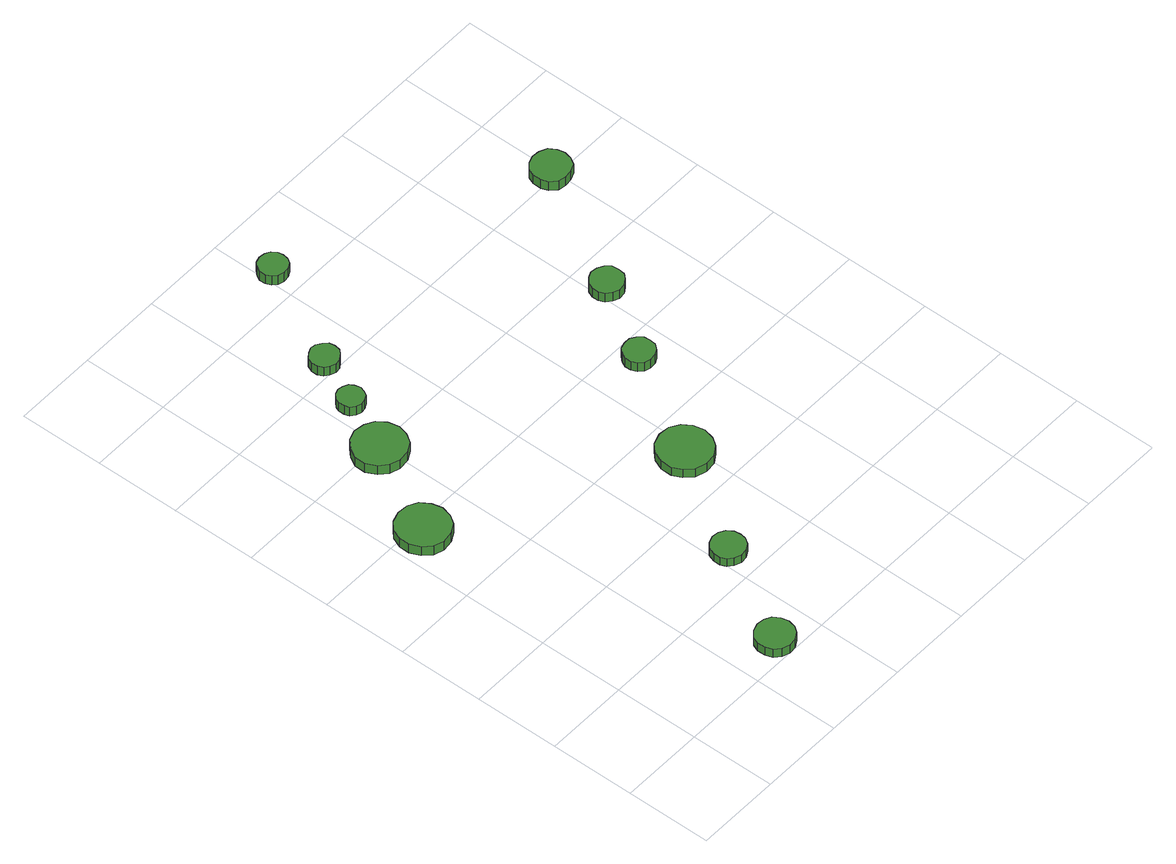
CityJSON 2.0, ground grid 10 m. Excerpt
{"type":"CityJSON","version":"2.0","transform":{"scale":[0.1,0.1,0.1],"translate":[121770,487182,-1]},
"CityObjects":{
"tree1":{"type":"SolitaryVegetationObject","attributes":{"function":"something"},"geometry":[{"type":"MultiSurface","lod":"1","boundaries":[[[0,1,2,3,4,5,6,7,8,9,10,11,12,13,14]],[[15,16,17,18,19,20,21,22,23,24,25,26,27,28,29]],[[0,29,28,1]],[[1,28,27,2]],[[2,27,26,3]],[[3,26,25,4]],[[4,25,24,5]],[[5,24,23,6]],[[6,23,22,7]],[[7,22,21,8]],[[8,21,20,9]],[[9,20,19,10]],[[10,19,18,11]],[[11,18,17,12]],[[12,17,16,13]],[[13,16,15,14]],[[14,15,29,0]]]}]},
"tree2":{"type":"SolitaryVegetationObject","attributes":{"function":"something"},"geometry":[{"type":"MultiSurface","lod":"1","boundaries":[[[30,31,32,33,34,35,36,37,38,39,40,41,42,43,44]],[[45,46,47,48,49,50,51,52,53,54,55,56,57,58,59]],[[30,59,58,31]],[[31,58,57,32]],[[32,57,56,33]],[[33,56,55,34]],[[34,55,54,35]],[[35,54,53,36]],[[36,53,52,37]],[[37,52,51,38]],[[38,51,50,39]],[[39,50,49,40]],[[40,49,48,41]],[[41,48,47,42]],[[42,47,46,43]],[[43,46,45,44]],[[44,45,59,30]]]}]},
"tree3":{"type":"SolitaryVegetationObject","attributes":{"function":"something"},"geometry":[{"type":"MultiSurface","lod":"1","boundaries":[[[60,61,62,63,64,65,66,67,68,69,70,71,72,73,74]],[[75,76,77,78,79,80,81,82,83,84,85,86,87,88,89]],[[60,89,88,61]],[[61,88,87,62]],[[62,87,86,63]],[[63,86,85,64]],[[64,85,84,65]],[[65,84,83,66]],[[66,83,82,67]],[[67,82,81,68]],[[68,81,80,69]],[[69,80,79,70]],[[70,79,78,71]],[[71,78,77,72]],[[72,77,76,73]],[[73,76,75,74]],[[74,75,89,60]]]}]},
"tree4":{"type":"SolitaryVegetationObject","attributes":{"function":"something"},"geometry":[{"type":"MultiSurface","lod":"1","boundaries":[[[90,91,92,93,94,95,96,97,98,99,100,101,102,103,104]],[[105,106,107,108,109,110,111,112,113,114,115,116,117,118,119]],[[90,119,118,91]],[[91,118,117,92]],[[92,117,116,93]],[[93,116,115,94]],[[94,115,114,95]],[[95,114,113,96]],[[96,113,112,97]],[[97,112,111,98]],[[98,111,110,99]],[[99,110,109,100]],[[100,109,108,101]],[[101,108,107,102]],[[102,107,106,103]],[[103,106,105,104]],[[104,105,119,90]]]}]},
"tree5":{"type":"SolitaryVegetationObject","attributes":{"function":"something"},"geometry":[{"type":"MultiSurface","lod":"1","boundaries":[[[120,121,122,123,124,125,126,127,128,129,130,131,132,133,134]],[[135,136,137,138,139,140,141,142,143,144,145,146,147,148,149]],[[120,149,148,121]],[[121,148,147,122]],[[122,147,146,123]],[[123,146,145,124]],[[124,145,144,125]],[[125,144,143,126]],[[126,143,142,127]],[[127,142,141,128]],[[128,141,140,129]],[[129,140,139,130]],[[130,139,138,131]],[[131,138,137,132]],[[132,137,136,133]],[[133,136,135,134]],[[134,135,149,120]]]}]},
"tree6":{"type":"SolitaryVegetationObject","attributes":{"function":"something"},"geometry":[{"type":"MultiSurface","lod":"1","boundaries":[[[150,151,152,153,154,155,156,157,158,159,160,161,162,163,164]],[[165,166,167,168,169,170,171,172,173,174,175,176,177,178,179]],[[150,179,178,151]],[[151,178,177,152]],[[152,177,176,153]],[[153,176,175,154]],[[154,175,174,155]],[[155,174,173,156]],[[156,173,172,157]],[[157,172,171,158]],[[158,171,170,159]],[[159,170,169,160]],[[160,169,168,161]],[[161,168,167,162]],[[162,167,166,163]],[[163,166,165,164]],[[164,165,179,150]]]}]},
"tree7":{"type":"SolitaryVegetationObject","attributes":{"function":"something"},"geometry":[{"type":"MultiSurface","lod":"1","boundaries":[[[180,181,182,183,184,185,186,187,188,189,190,191,192,193,194]],[[195,196,197,198,199,200,201,202,203,204,205,206,207,208,209]],[[180,209,208,181]],[[181,208,207,182]],[[182,207,206,183]],[[183,206,205,184]],[[184,205,204,185]],[[185,204,203,186]],[[186,203,202,187]],[[187,202,201,188]],[[188,201,200,189]],[[189,200,199,190]],[[190,199,198,191]],[[191,198,197,192]],[[192,197,196,193]],[[193,196,195,194]],[[194,195,209,180]]]}]},
"tree8":{"type":"SolitaryVegetationObject","attributes":{"function":"something"},"geometry":[{"type":"MultiSurface","lod":"1","boundaries":[[[210,211,212,213,214,215,216,217,218,219,220,221,222,223,224]],[[225,226,227,228,229,230,231,232,233,234,235,236,237,238,239]],[[210,239,238,211]],[[211,238,237,212]],[[212,237,236,213]],[[213,236,235,214]],[[214,235,234,215]],[[215,234,233,216]],[[216,233,232,217]],[[217,232,231,218]],[[218,231,230,219]],[[219,230,229,220]],[[220,229,228,221]],[[221,228,227,222]],[[222,227,226,223]],[[223,226,225,224]],[[224,225,239,210]]]}]},
"tree9":{"type":"SolitaryVegetationObject","attributes":{"function":"something"},"geometry":[{"type":"MultiSurface","lod":"1","boundaries":[[[240,241,242,243,244,245,246,247,248,249,250,251,252,253,254]],[[255,256,257,258,259,260,261,262,263,264,265,266,267,268,269]],[[240,269,268,241]],[[241,268,267,242]],[[242,267,266,243]],[[243,266,265,244]],[[244,265,264,245]],[[245,264,263,246]],[[246,263,262,247]],[[247,262,261,248]],[[248,261,260,249]],[[249,260,259,250]],[[250,259,258,251]],[[251,258,257,252]],[[252,257,256,253]],[[253,256,255,254]],[[254,255,269,240]]]}]},
"tree10":{"type":"SolitaryVegetationObject","attributes":{"function":"something"},"geometry":[{"type":"MultiSurface","lod":"1","boundaries":[[[270,271,272,273,274,275,276,277,278,279,280,281,282,283,284]],[[285,286,287,288,289,290,291,292,293,294,295,296,297,298,299]],[[270,299,298,271]],[[271,298,297,272]],[[272,297,296,273]],[[273,296,295,274]],[[274,295,294,275]],[[275,294,293,276]],[[276,293,292,277]],[[277,292,291,278]],[[278,291,290,279]],[[279,290,289,280]],[[280,289,288,281]],[[281,288,287,282]],[[282,287,286,283]],[[283,286,285,284]],[[284,285,299,270]]]}]},
"tree11":{"type":"SolitaryVegetationObject","attributes":{"function":"something"},"geometry":[{"type":"MultiSurface","lod":"1","boundaries":[[[300,301,302,303,304,305,306,307,308,309,310,311,312,313,314]],[[315,316,317,318,319,320,321,322,323,324,325,326,327,328,329]],[[300,329,328,301]],[[301,328,327,302]],[[302,327,326,303]],[[303,326,325,304]],[[304,325,324,305]],[[305,324,323,306]],[[306,323,322,307]],[[307,322,321,308]],[[308,321,320,309]],[[309,320,319,310]],[[310,319,318,311]],[[311,318,317,312]],[[312,317,316,313]],[[313,316,315,314]],[[314,315,329,300]]]}]}
},
"vertices":[
[67,388,19],[64,400,19],[57,411,19],[46,417,19],[33,418,19],[21,414,19],[12,406,19],[7,394,19],[7,382,19],[12,370,19],[21,361,19],[33,357,19],[46,359,19],[57,365,19],[64,375,19],[64,375,6],[57,365,6],[46,359,6],[33,357,6],[21,361,6],[12,370,6],[7,382,6],[7,394,6],[12,406,6],[21,414,6],[33,418,6],[46,417,6],[57,411,6],[64,400,6],[67,388,6],
[175,22,17],[173,31,17],[168,39,17],[160,43,17],[151,44,17],[142,41,17],[135,35,17],[132,27,17],[132,18,17],[135,9,17],[142,3,17],[151,0,17],[160,1,17],[168,6,17],[173,13,17],[173,13,5],[168,6,5],[160,1,5],[151,0,5],[142,3,5],[135,9,5],[132,18,5],[132,27,5],[135,35,5],[142,41,5],[151,44,5],[160,43,5],[168,39,5],[173,31,5],[175,22,5],
[123,492,20],[120,505,20],[113,515,20],[102,521,20],[89,523,20],[77,519,20],[68,510,20],[62,499,20],[62,486,20],[68,474,20],[77,466,20],[89,462,20],[102,463,20],[113,469,20],[120,480,20],[120,480,7],[113,469,7],[102,463,7],[89,462,7],[77,466,7],[68,474,7],[62,486,7],[62,499,7],[68,510,7],[77,519,7],[89,523,7],[102,521,7],[113,515,7],[120,505,7],[123,492,7],
[235,136,16],[234,144,16],[229,151,16],[222,155,16],[214,156,16],[206,153,16],[200,148,16],[197,140,16],[197,132,16],[200,125,16],[206,120,16],[214,117,16],[222,118,16],[229,122,16],[234,129,16],[234,129,5],[229,122,5],[222,118,5],[214,117,5],[206,120,5],[200,125,5],[197,132,5],[197,140,5],[200,148,5],[206,153,5],[214,156,5],[222,155,5],[229,151,5],[234,144,5],[235,136,5],
[139,556,20],[137,563,20],[134,568,20],[128,571,20],[122,572,20],[116,570,20],[111,565,20],[109,560,20],[109,553,20],[111,547,20],[116,543,20],[122,541,20],[128,542,20],[134,545,20],[137,550,20],[137,550,7],[134,545,7],[128,542,7],[122,541,7],[116,543,7],[111,547,7],[109,553,7],[109,560,7],[111,565,7],[116,570,7],[122,572,7],[128,571,7],[134,568,7],[137,563,7],[139,556,7],
[165,612,21],[164,619,21],[159,624,21],[153,628,21],[147,629,21],[140,626,21],[135,622,21],[132,615,21],[132,608,21],[135,602,21],[140,598,21],[147,595,21],[153,596,21],[159,600,21],[164,605,21],[164,605,8],[159,600,8],[153,596,8],[147,595,8],[140,598,8],[135,602,8],[132,608,8],[132,615,8],[135,622,8],[140,626,8],[147,629,8],[153,628,8],[159,624,8],[164,619,8],[165,612,8],
[320,255,17],[317,268,17],[310,278,17],[299,285,17],[286,286,17],[273,282,17],[264,273,17],[259,261,17],[259,248,17],[264,237,17],[273,228,17],[286,224,17],[299,225,17],[310,232,17],[317,242,17],[317,242,5],[310,232,5],[299,225,5],[286,224,5],[273,228,5],[264,237,5],[259,248,5],[259,261,5],[264,273,5],[273,282,5],[286,286,5],[299,285,5],[310,278,5],[317,268,5],[320,255,5],
[225,731,23],[224,737,23],[220,743,23],[214,746,23],[207,747,23],[200,745,23],[195,740,23],[192,734,23],[192,727,23],[195,721,23],[200,716,23],[207,714,23],[214,715,23],[220,718,23],[224,724,23],[224,724,10],[220,718,10],[214,715,10],[207,714,10],[200,716,10],[195,721,10],[192,727,10],[192,734,10],[195,740,10],[200,745,10],[207,747,10],[214,746,10],[220,743,10],[224,737,10],[225,731,10],
[377,375,19],[376,382,19],[371,388,19],[365,392,19],[357,392,19],[350,390,19],[345,385,19],[342,378,19],[342,371,19],[345,364,19],[350,359,19],[357,357,19],[365,358,19],[371,361,19],[376,367,19],[376,367,6],[371,361,6],[365,358,6],[357,357,6],[350,359,6],[345,364,6],[342,371,6],[342,378,6],[345,385,6],[350,390,6],[357,392,6],[365,392,6],[371,388,6],[376,382,6],[377,375,6],
[429,460,21],[428,468,21],[423,474,21],[416,478,21],[408,479,21],[401,476,21],[395,471,21],[392,464,21],[392,456,21],[395,449,21],[401,444,21],[408,441,21],[416,442,21],[423,446,21],[428,452,21],[428,452,8],[423,446,8],[416,442,8],[408,441,8],[401,444,8],[395,449,8],[392,456,8],[392,464,8],[395,471,8],[401,476,8],[408,479,8],[416,478,8],[423,474,8],[428,468,8],[429,460,8],
[514,602,24],[512,611,24],[507,619,24],[498,623,24],[489,624,24],[480,621,24],[473,615,24],[470,607,24],[470,597,24],[473,589,24],[480,582,24],[489,580,24],[498,581,24],[507,585,24],[512,593,24],[512,593,11],[507,585,11],[498,581,11],[489,580,11],[480,582,11],[473,589,11],[470,597,11],[470,607,11],[473,615,11],[480,621,11],[489,624,11],[498,623,11],[507,619,11],[512,611,11],[514,602,11]
]}
